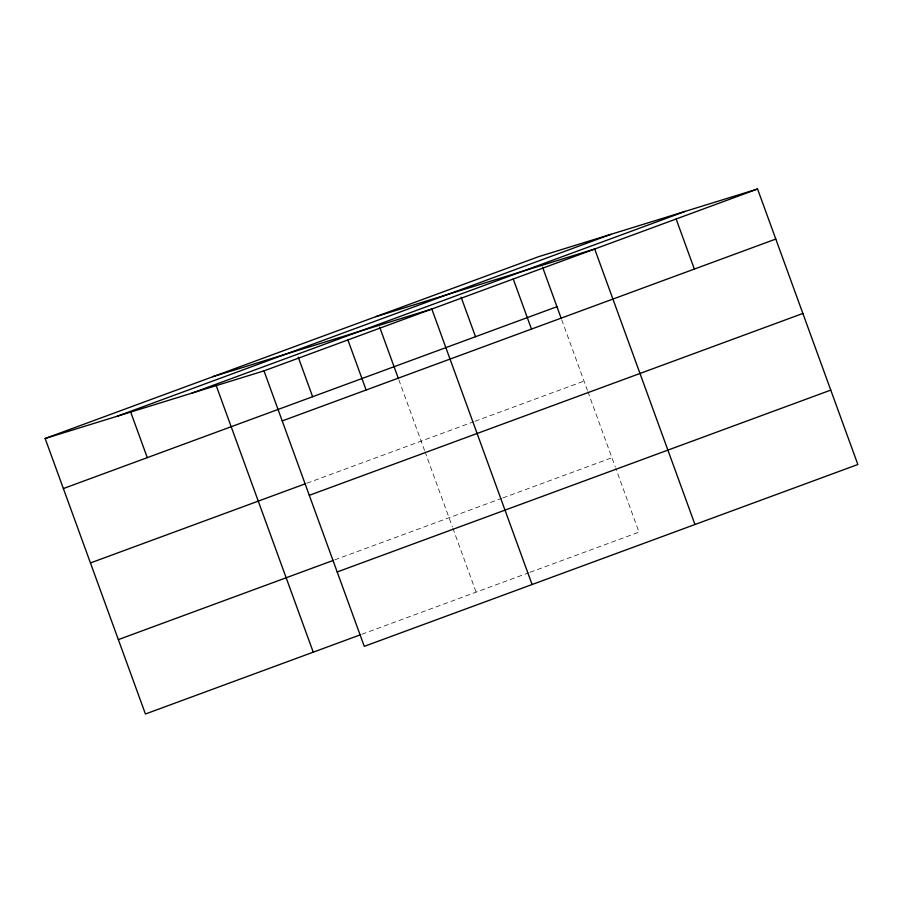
<?xml version="1.0" encoding="UTF-8"?>
<svg xmlns="http://www.w3.org/2000/svg" width="903" height="903" viewBox="0 0 903 903"><rect width="100%" height="100%" fill="white"/><g stroke="black" fill="none" stroke-linecap="round" stroke-linejoin="round"><path stroke-width="0.68" stroke-dasharray="4.51 3.39" d="M306.862 483.218L473.691 421.746M475.001 421.261L584.027 381.1M334.765 559.86L501.583 498.4M502.903 497.914L611.929 457.742M361.843 634.256L528.661 572.795M529.982 572.31L639.008 532.138L615.722 468.183M561.7 319.752L587.401 390.344M587.876 391.665L615.248 466.885M398.821 379.768L424.512 450.36M424.997 451.681L452.369 526.889M452.843 528.199L476.118 592.154"/><path stroke-width="1.35" d="M45.15 438.497L538.73 256.644L757.572 188.998L857.85 464.503L364.27 646.356L263.992 370.862L45.15 438.497L145.428 714.002L360.534 634.741M117.367 416.181L610.947 234.317M191.775 393.177L685.354 211.325M263.992 370.862L757.572 188.998M63.368 488.557L556.948 306.704M282.21 420.922L775.801 239.058M90.447 562.953L305.553 483.703M309.289 495.318L802.88 313.454M118.349 639.606L333.455 560.345M337.191 571.96L830.771 390.107M375.851 316.66L594.693 249.014L694.971 524.508M212.973 376.664L431.815 309.029L532.081 584.523M676.133 219.011L694.351 269.071M542.568 267.175L561.226 318.443M513.254 279.027L531.472 329.076M461.128 297.189L475.509 336.706M379.689 327.191L398.347 378.459M347.903 339.946L366.121 390.006M298.25 357.204L312.63 396.722M215.84 384.576L313.239 652.169M130.495 411.542L147.279 457.64"/></g></svg>
